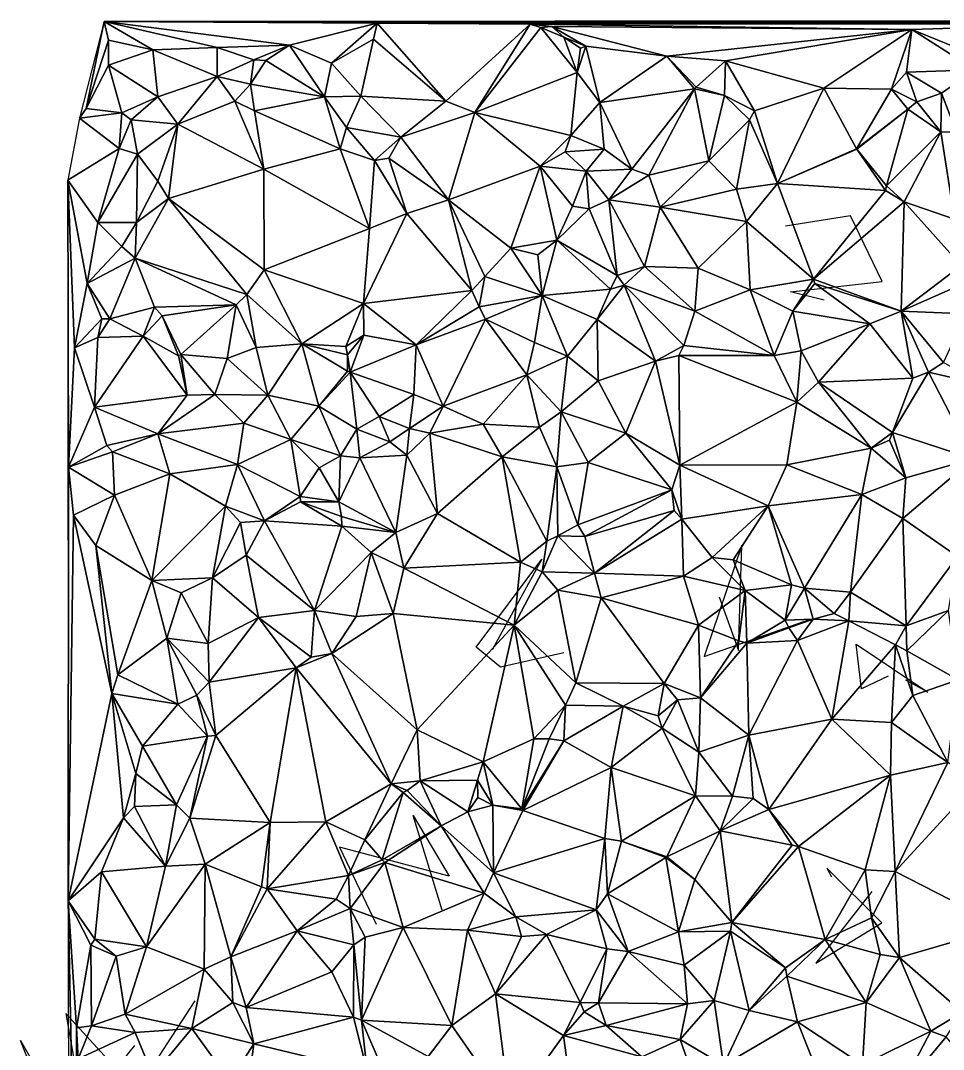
# Model space of a CAD drawing. Header units: metres. Extents: x -15.6 to 15.8, y -15.7 to 15.5.
# Drawn here: x -15.62 to -3.07, y 0.99 to 14.99 of the extents above; entities that cross this region are included whole.
import ezdxf

# ---------------------------------------------------------------- set-up
doc = ezdxf.new("R2010")
doc.units = ezdxf.units.M
doc.layers.add('CRACKS', color=1, linetype='Continuous')
doc.layers.add('STREET_MESH', color=7, linetype='Continuous')

msp = doc.modelspace()

# ---------------------------------------------------------------- linework, layer by layer
at = {"layer": 'CRACKS'}
for points in [[(-4.69, 11.184, 0.1), (-5.151, 11.3, 0.1), (-3.9, 11.44, 0.1), (-4.331, 12.335, 0.1), (-5.219, 12.195, 0.1)], [(-6.118, 7.148, 0.1), (-5.855, 6.419, 0.1), (-5.812, 7.85, 0.1), (-6.325, 6.338, 0.1), (-4.889, 6.839, 0.1)], [(-8.232, 6.388, 0.1), (-9.093, 6.194, 0.1), (-9.426, 6.463, 0.1), (-8.53, 7.662, 0.1), (-9.208, 6.427, 0.1)], [(-3.822, 6.07, 0.1), (-4.182, 5.895, 0.1), (-4.258, 6.505, 0.1), (-3.283, 5.852, 0.1), (-3.582, 6.016, 0.1)], [(-9.889, 2.886, 0.1), (-10.284, 4.175, 0.1), (-9.791, 3.349, 0.1), (-11.283, 3.741, 0.1), (-10.785, 2.695, 0.1)], [(-4.042, 3.139, 0.1), (-4.803, 2.163, 0.1), (-3.908, 2.713, 0.1), (-4.655, 3.457, 0.1), (-4.592, 3.337, 0.1)], [(-13.918, 0.284, 0.1), (-15.008, 1.481, 0.1), (-14.834, 0.501, 0.1), (-13.737, 0.897, 0.1), (-13.249, 1.651, 0.1)], [(-14.766, -0.023, 0.1), (-15.48, 0.744, 0.1), (-15.622, 1.111, 0.1), (-14.958, -0.052, 0.1), (-14.069, 1.044, 0.1)]]:
    msp.add_polyline3d(points, dxfattribs=at)
at = {"layer": 'STREET_MESH'}
for points in [[(2.435, 14.98), (3.904, 14.99), (-14.485, 14.978)], [(-14.823, 13.663), (-14.732, 13.796), (-14.485, 14.978)], [(-14.732, 13.796), (-14.425, 14.723), (-14.485, 14.978)], [(-10.774, 14.953), (2.435, 14.98), (-14.485, 14.978)], [(-13.825, 14.591), (-12.948, 14.623), (-14.485, 14.978)], [(-12.948, 14.623), (-11.963, 14.655), (-14.485, 14.978)], [(-11.963, 14.655), (-10.774, 14.953), (-14.485, 14.978)], [(-14.425, 14.723), (-13.825, 14.591), (-14.485, 14.978)], [(-11.963, 14.655), (-11.395, 14.413), (-10.774, 14.953)], [(-11.395, 14.413), (-10.822, 14.739), (-10.774, 14.953)], [(-10.822, 14.739), (-9.836, 13.893), (-10.774, 14.953)], [(-8.689, 14.943), (2.435, 14.98), (-10.774, 14.953)], [(-9.836, 13.893), (-8.689, 14.943), (-10.774, 14.953)], [(-9.443, 13.741), (-8.689, 14.943), (-9.836, 13.893)], [(-9.443, 13.741), (-8.544, 14.895), (-8.689, 14.943)], [(-8.053, 14.283), (-8.544, 14.895), (-9.443, 13.741)], [(2.435, 14.98), (-8.689, 14.943), (-1.087, 14.945)], [(-8.689, 14.943), (-3.499, 14.867), (-1.087, 14.945)], [(-8.689, 14.943), (-8.395, 14.91), (-3.499, 14.867)], [(-8.544, 14.895), (-8.395, 14.91), (-8.689, 14.943)], [(-8.233, 14.765), (-8.395, 14.91), (-8.544, 14.895)], [(-8.233, 14.765), (-8.544, 14.895), (-8.053, 14.283)], [(-3.499, 14.867), (-8.395, 14.91), (-6.833, 14.505)], [(-8.395, 14.91), (-7.935, 14.644), (-6.833, 14.505)], [(-8.395, 14.91), (-8.233, 14.765), (-7.935, 14.644)], [(-3.499, 14.867), (-6.833, 14.505), (-6.034, 14.441)], [(-4.695, 14.071), (-3.499, 14.867), (-6.034, 14.441)], [(-4.695, 14.071), (-3.773, 14.057), (-3.499, 14.867)], [(-3.773, 14.057), (-3.569, 14.287), (-3.499, 14.867)], [(-3.499, 14.867), (-3.569, 14.287), (-2.636, 14.32)], [(-3.499, 14.867), (-2.589, 14.496), (-1.087, 14.945)], [(-2.589, 14.496), (-3.499, 14.867), (-2.636, 14.32)], [(-14.425, 14.723), (-14.732, 13.796), (-14.425, 14.385)], [(-14.425, 14.723), (-14.425, 14.385), (-13.825, 14.591)], [(-10.992, 13.961), (-10.822, 14.739), (-11.395, 14.413)], [(-10.822, 14.739), (-10.992, 13.961), (-9.836, 13.893)], [(-8.233, 14.765), (-8.006, 14.617), (-7.935, 14.644)], [(-8.006, 14.617), (-8.233, 14.765), (-8.053, 14.283)], [(-14.425, 14.385), (-13.755, 13.955), (-13.825, 14.591)], [(-13.825, 14.591), (-12.95, 14.229), (-12.948, 14.623)], [(-13.755, 13.955), (-12.95, 14.229), (-13.825, 14.591)], [(-12.95, 14.229), (-12.45, 14.458), (-12.948, 14.623)], [(-12.45, 14.458), (-11.963, 14.655), (-12.948, 14.623)], [(-11.963, 14.655), (-12.45, 14.458), (-12.288, 14.445)], [(-11.486, 13.953), (-11.963, 14.655), (-12.288, 14.445)], [(-11.486, 13.953), (-11.395, 14.413), (-11.963, 14.655)], [(-8.053, 14.283), (-7.742, 13.875), (-7.935, 14.644)], [(-8.006, 14.617), (-8.053, 14.283), (-7.935, 14.644)], [(-7.935, 14.644), (-7.742, 13.875), (-6.833, 14.505)], [(-12.95, 14.229), (-12.493, 14.126), (-12.45, 14.458)], [(-12.45, 14.458), (-12.493, 14.126), (-12.288, 14.445)], [(-12.493, 14.126), (-11.486, 13.953), (-12.288, 14.445)], [(-7.742, 13.875), (-6.457, 14.063), (-6.833, 14.505)], [(-6.833, 14.505), (-6.433, 14.083), (-6.034, 14.441)], [(-6.457, 14.063), (-6.433, 14.083), (-6.833, 14.505)], [(-6.433, 14.083), (-6.049, 13.969), (-6.034, 14.441)], [(-6.049, 13.969), (-5.638, 13.761), (-6.034, 14.441)], [(-5.638, 13.761), (-4.695, 14.071), (-6.034, 14.441)], [(-14.732, 13.796), (-14.246, 13.733), (-14.425, 14.385)], [(-14.246, 13.733), (-13.755, 13.955), (-14.425, 14.385)], [(-10.992, 13.961), (-11.395, 14.413), (-11.486, 13.953)], [(-8.053, 14.283), (-9.443, 13.741), (-8.138, 13.428)], [(-7.742, 13.875), (-8.053, 14.283), (-8.138, 13.428)], [(-3.569, 14.287), (-3.773, 14.057), (-3.431, 13.883)], [(-3.569, 14.287), (-3.097, 14.001), (-2.636, 14.32)], [(-3.097, 14.001), (-3.569, 14.287), (-3.431, 13.883)], [(-3.097, 14.001), (-2.892, 13.472), (-2.636, 14.32)], [(-12.95, 14.229), (-13.755, 13.955), (-13.484, 13.583)], [(-12.706, 13.895), (-12.95, 14.229), (-13.484, 13.583)], [(-12.493, 14.126), (-12.95, 14.229), (-12.706, 13.895)], [(-12.441, 13.762), (-12.493, 14.126), (-12.706, 13.895)], [(-11.486, 13.953), (-12.493, 14.126), (-12.441, 13.762)], [(-7.742, 13.875), (-7.307, 12.969), (-6.457, 14.063)], [(-7.307, 12.969), (-7.077, 12.886), (-6.457, 14.063)], [(-6.457, 14.063), (-7.077, 12.886), (-6.258, 13.084)], [(-6.049, 13.969), (-6.433, 14.083), (-6.457, 14.063)], [(-6.049, 13.969), (-6.457, 14.063), (-6.258, 13.084)], [(-5.326, 12.774), (-4.695, 14.071), (-5.638, 13.761)], [(-4.695, 14.071), (-5.326, 12.774), (-4.251, 13.245)], [(-3.773, 14.057), (-4.695, 14.071), (-4.251, 13.245)], [(-3.555, 13.784), (-3.773, 14.057), (-4.251, 13.245)], [(-3.773, 14.057), (-3.555, 13.784), (-3.431, 13.883)], [(-3.097, 14.001), (-3.431, 13.883), (-3.103, 13.476)], [(-2.892, 13.472), (-3.097, 14.001), (-3.103, 13.476)], [(-14.246, 13.733), (-14.12, 13.638), (-13.755, 13.955)], [(-13.755, 13.955), (-14.12, 13.638), (-13.484, 13.583)], [(-12.706, 13.895), (-13.484, 13.583), (-12.314, 12.969)], [(-12.441, 13.762), (-12.706, 13.895), (-12.314, 12.969)], [(-11.274, 13.244), (-11.486, 13.953), (-12.441, 13.762)], [(-11.187, 13.537), (-10.992, 13.961), (-11.486, 13.953)], [(-11.274, 13.244), (-11.187, 13.537), (-11.486, 13.953)], [(-11.187, 13.537), (-10.448, 13.404), (-10.992, 13.961)], [(-10.992, 13.961), (-10.448, 13.404), (-9.836, 13.893)], [(-10.448, 13.404), (-9.443, 13.741), (-9.836, 13.893)], [(-7.685, 13.241), (-7.742, 13.875), (-8.138, 13.428)], [(-7.742, 13.875), (-7.685, 13.241), (-7.307, 12.969)], [(-5.705, 13.642), (-6.049, 13.969), (-6.258, 13.084)], [(-6.049, 13.969), (-5.705, 13.642), (-5.638, 13.761)], [(-3.431, 13.883), (-3.555, 13.784), (-3.103, 13.476)], [(-14.246, 13.733), (-14.732, 13.796), (-14.823, 13.663)], [(-14.281, 13.249), (-14.246, 13.733), (-14.823, 13.663)], [(-14.281, 13.249), (-14.12, 13.638), (-14.246, 13.733)], [(-11.274, 13.244), (-12.441, 13.762), (-12.314, 12.969)], [(-9.443, 13.741), (-10.448, 13.404), (-9.802, 12.552)], [(-9.443, 13.741), (-9.802, 12.552), (-8.553, 13.011)], [(-8.138, 13.428), (-9.443, 13.741), (-8.553, 13.011)], [(-5.705, 13.642), (-5.326, 12.774), (-5.638, 13.761)], [(-4.245, 13.239), (-3.555, 13.784), (-4.251, 13.245)], [(-4.245, 13.239), (-3.842, 12.743), (-3.555, 13.784)], [(-3.555, 13.784), (-3.842, 12.743), (-3.103, 13.476)], [(-14.281, 13.249), (-14.823, 13.663), (-14.981, 12.818)], [(-14.12, 13.638), (-14.281, 13.249), (-14.033, 13.171)], [(-14.12, 13.638), (-14.033, 13.171), (-13.484, 13.583)], [(-13.484, 13.583), (-14.033, 13.171), (-13.755, 12.806)], [(-13.608, 12.57), (-13.484, 13.583), (-13.755, 12.806)], [(-13.484, 13.583), (-13.608, 12.57), (-12.314, 12.969)], [(-5.884, 12.698), (-5.705, 13.642), (-6.258, 13.084)], [(-5.884, 12.698), (-5.326, 12.774), (-5.705, 13.642)], [(-10.809, 13.085), (-11.187, 13.537), (-11.274, 13.244)], [(-10.809, 13.085), (-10.448, 13.404), (-11.187, 13.537)], [(-3.842, 12.743), (-3.601, 12.526), (-3.103, 13.476)], [(-3.103, 13.476), (-3.601, 12.526), (-2.917, 12.287)], [(-2.892, 13.472), (-3.103, 13.476), (-2.917, 12.287)], [(-10.448, 13.404), (-10.809, 13.085), (-10.614, 13.118)], [(-10.448, 13.404), (-10.614, 13.118), (-9.802, 12.552)], [(-8.214, 13.206), (-8.138, 13.428), (-8.553, 13.011)], [(-8.214, 13.206), (-7.685, 13.241), (-8.138, 13.428)], [(-14.57, 12.245), (-14.281, 13.249), (-14.981, 12.818)], [(-14.033, 13.171), (-14.281, 13.249), (-14.57, 12.245)], [(-14.046, 12.241), (-14.033, 13.171), (-14.57, 12.245)], [(-14.033, 13.171), (-14.046, 12.241), (-13.755, 12.806)], [(-10.878, 12.162), (-11.274, 13.244), (-12.314, 12.969)], [(-10.809, 13.085), (-11.274, 13.244), (-10.878, 12.162)], [(-7.929, 12.942), (-8.214, 13.206), (-8.553, 13.011)], [(-7.929, 12.942), (-7.685, 13.241), (-8.214, 13.206)], [(-7.685, 13.241), (-7.929, 12.942), (-7.307, 12.969)], [(-5.326, 12.774), (-4.245, 13.239), (-4.251, 13.245)], [(-4.245, 13.239), (-5.326, 12.774), (-3.859, 12.676)], [(-3.842, 12.743), (-4.245, 13.239), (-3.859, 12.676)], [(-10.809, 13.085), (-10.878, 12.162), (-10.367, 12.367)], [(-10.614, 13.118), (-10.809, 13.085), (-10.367, 12.367)], [(-9.802, 12.552), (-10.614, 13.118), (-10.367, 12.367)], [(-7.077, 12.886), (-6.924, 12.453), (-6.258, 13.084)], [(-6.924, 12.453), (-5.884, 12.698), (-6.258, 13.084)], [(-13.608, 12.57), (-12.31, 11.597), (-12.314, 12.969)], [(-12.31, 11.597), (-10.878, 12.162), (-12.314, 12.969)], [(-9.802, 12.552), (-8.954, 11.894), (-8.553, 13.011)], [(-8.954, 11.894), (-8.327, 12.002), (-8.553, 13.011)], [(-8.327, 12.002), (-8.114, 12.466), (-8.553, 13.011)], [(-8.114, 12.466), (-7.929, 12.942), (-8.553, 13.011)], [(-7.929, 12.942), (-8.114, 12.466), (-7.887, 12.431)], [(-7.929, 12.942), (-7.62, 12.549), (-7.307, 12.969)], [(-7.62, 12.549), (-7.929, 12.942), (-7.887, 12.431)], [(-7.62, 12.549), (-7.077, 12.886), (-7.307, 12.969)], [(-6.924, 12.453), (-7.077, 12.886), (-7.62, 12.549)], [(-14.718, 11.411), (-14.57, 12.245), (-14.981, 12.818)], [(-14.976, 3.013), (-14.972, 8.913), (-14.981, 12.818)], [(-14.889, 10.537), (-14.718, 11.411), (-14.981, 12.818)], [(-14.972, 8.913), (-14.889, 10.537), (-14.981, 12.818)], [(-14.046, 12.241), (-13.608, 12.57), (-13.755, 12.806)], [(-5.326, 12.774), (-5.884, 12.698), (-5.749, 12.256)], [(-4.837, 11.473), (-5.326, 12.774), (-5.749, 12.256)], [(-3.859, 12.676), (-5.326, 12.774), (-4.837, 11.473)], [(-3.601, 12.526), (-3.842, 12.743), (-3.859, 12.676)], [(-5.884, 12.698), (-6.924, 12.453), (-5.749, 12.256)], [(-3.601, 12.526), (-3.859, 12.676), (-4.837, 11.473)], [(-13.608, 12.57), (-14.046, 12.241), (-14.063, 11.756)], [(-12.546, 11.262), (-13.608, 12.57), (-14.063, 11.756)], [(-12.546, 11.262), (-12.31, 11.597), (-13.608, 12.57)], [(-9.802, 12.552), (-10.367, 12.367), (-9.485, 11.316)], [(-9.306, 11.507), (-9.802, 12.552), (-9.485, 11.316)], [(-9.802, 12.552), (-9.306, 11.507), (-8.954, 11.894)], [(-8.114, 12.466), (-8.327, 12.002), (-7.887, 12.431)], [(-7.505, 11.522), (-7.62, 12.549), (-7.887, 12.431)], [(-7.136, 11.643), (-7.62, 12.549), (-7.505, 11.522)], [(-7.136, 11.643), (-6.924, 12.453), (-7.62, 12.549)], [(-3.643, 11.038), (-3.601, 12.526), (-4.837, 11.473)], [(-2.826, 11.656), (-3.601, 12.526), (-3.643, 11.038)], [(-3.601, 12.526), (-2.826, 11.656), (-2.917, 12.287)], [(-10.367, 12.367), (-10.958, 11.14), (-9.485, 11.316)], [(-10.878, 12.162), (-10.958, 11.14), (-10.367, 12.367)], [(-8.327, 12.002), (-7.505, 11.522), (-7.887, 12.431)], [(-7.136, 11.643), (-6.406, 11.623), (-6.924, 12.453)], [(-6.924, 12.453), (-6.406, 11.623), (-5.749, 12.256)], [(-14.244, 11.914), (-14.57, 12.245), (-14.718, 11.411)], [(-14.244, 11.914), (-14.046, 12.241), (-14.57, 12.245)], [(-14.046, 12.241), (-14.244, 11.914), (-14.063, 11.756)], [(-5.749, 12.256), (-6.406, 11.623), (-5.7, 11.328)], [(-4.837, 11.473), (-5.749, 12.256), (-5.7, 11.328)], [(-10.958, 11.14), (-10.878, 12.162), (-12.31, 11.597)], [(-14.244, 11.914), (-14.718, 11.411), (-14.063, 11.756)], [(-8.588, 11.803), (-8.327, 12.002), (-8.954, 11.894)], [(-8.327, 12.002), (-8.588, 11.803), (-8.529, 11.248)], [(-7.596, 11.336), (-8.327, 12.002), (-8.529, 11.248)], [(-8.327, 12.002), (-7.596, 11.336), (-7.505, 11.522)], [(-9.306, 11.507), (-8.529, 11.248), (-8.954, 11.894)], [(-8.529, 11.248), (-8.588, 11.803), (-8.954, 11.894)], [(-14.718, 11.411), (-14.408, 10.933), (-14.063, 11.756)], [(-14.408, 10.933), (-13.802, 11.092), (-14.063, 11.756)], [(-12.688, 11.121), (-12.546, 11.262), (-14.063, 11.756)], [(-13.802, 11.092), (-12.688, 11.121), (-14.063, 11.756)], [(-7.41, 11.391), (-7.136, 11.643), (-7.505, 11.522)], [(-7.136, 11.643), (-7.41, 11.391), (-6.452, 11.038)], [(-6.406, 11.623), (-7.136, 11.643), (-6.452, 11.038)], [(-6.406, 11.623), (-6.452, 11.038), (-5.7, 11.328)], [(-2.7, 11.452), (-2.826, 11.656), (-3.643, 11.038)], [(-12.31, 11.597), (-12.546, 11.262), (-11.797, 10.59)], [(-10.958, 11.14), (-12.31, 11.597), (-11.797, 10.59)], [(-9.384, 11.097), (-9.306, 11.507), (-9.485, 11.316)], [(-8.529, 11.248), (-9.306, 11.507), (-9.384, 11.097)], [(-7.596, 11.336), (-7.41, 11.391), (-7.505, 11.522)], [(-14.889, 10.537), (-14.519, 10.932), (-14.718, 11.411)], [(-14.519, 10.932), (-14.408, 10.933), (-14.718, 11.411)], [(-6.987, 10.358), (-7.41, 11.391), (-7.779, 10.924)], [(-7.41, 11.391), (-7.596, 11.336), (-7.779, 10.924)], [(-7.41, 11.391), (-6.987, 10.358), (-6.599, 10.567)], [(-6.452, 11.038), (-7.41, 11.391), (-6.599, 10.567)], [(-5.117, 11.037), (-4.837, 11.473), (-5.7, 11.328)], [(-5.117, 11.037), (-4.818, 11.413), (-4.837, 11.473)], [(-4.07, 10.864), (-4.818, 11.413), (-5.117, 11.037)], [(-4.818, 11.413), (-3.643, 11.038), (-4.837, 11.473)], [(-4.818, 11.413), (-4.07, 10.864), (-3.643, 11.038)], [(-2.7, 11.452), (-3.643, 11.038), (-2.758, 11)], [(-12.688, 11.121), (-12.416, 10.542), (-12.546, 11.262)], [(-12.546, 11.262), (-12.416, 10.542), (-11.797, 10.59)], [(-10.958, 11.14), (-10.24, 10.579), (-9.485, 11.316)], [(-10.24, 10.579), (-9.384, 11.097), (-9.485, 11.316)], [(-8.529, 11.248), (-9.384, 11.097), (-9.299, 10.926)], [(-8.529, 11.248), (-9.299, 10.926), (-8.63, 10.61)], [(-8.181, 10.425), (-8.529, 11.248), (-8.63, 10.61)], [(-7.596, 11.336), (-8.529, 11.248), (-7.779, 10.924)], [(-8.529, 11.248), (-8.181, 10.425), (-7.779, 10.924)], [(-6.452, 11.038), (-5.373, 10.431), (-5.7, 11.328)], [(-5.373, 10.431), (-5.117, 11.037), (-5.7, 11.328)], [(-13.802, 11.092), (-14.408, 10.933), (-13.957, 10.697)], [(-13.802, 11.092), (-13.957, 10.697), (-13.696, 10.974)], [(-12.688, 11.121), (-13.802, 11.092), (-13.696, 10.974)], [(-13.442, 10.448), (-12.688, 11.121), (-13.696, 10.974)], [(-12.688, 11.121), (-13.442, 10.448), (-12.812, 10.391)], [(-12.416, 10.542), (-12.688, 11.121), (-12.812, 10.391)], [(-11.196, 10.557), (-10.958, 11.14), (-11.797, 10.59)], [(-10.958, 11.14), (-11.196, 10.557), (-10.955, 10.708)], [(-10.24, 10.579), (-10.958, 11.14), (-10.955, 10.708)], [(-9.299, 10.926), (-9.384, 11.097), (-10.24, 10.579)], [(-14.519, 10.932), (-14.889, 10.537), (-14.571, 10.676)], [(-13.957, 10.697), (-14.408, 10.933), (-14.571, 10.676)], [(-14.408, 10.933), (-14.519, 10.932), (-14.571, 10.676)], [(-13.696, 10.974), (-13.957, 10.697), (-13.472, 10.429)], [(-13.442, 10.448), (-13.696, 10.974), (-13.472, 10.429)], [(-9.876, 9.742), (-9.299, 10.926), (-10.24, 10.579)], [(-9.876, 9.742), (-8.735, 10.171), (-9.299, 10.926)], [(-9.299, 10.926), (-8.735, 10.171), (-8.63, 10.61)], [(-7.779, 10.924), (-8.181, 10.425), (-7.765, 10.089)], [(-6.987, 10.358), (-7.779, 10.924), (-7.765, 10.089)], [(-5.373, 10.431), (-6.452, 11.038), (-6.599, 10.567)], [(-5.373, 10.431), (-5.002, 10.495), (-5.117, 11.037)], [(-5.002, 10.495), (-4.07, 10.864), (-5.117, 11.037)], [(-4.07, 10.864), (-3.487, 10.126), (-3.643, 11.038)], [(-3.643, 11.038), (-3.487, 10.126), (-3.272, 10.206)], [(-3.069, 10.337), (-3.643, 11.038), (-3.272, 10.206)], [(-3.643, 11.038), (-3.069, 10.337), (-2.758, 11)], [(-4.07, 10.864), (-5.002, 10.495), (-4.77, 10.069)], [(-3.487, 10.126), (-4.07, 10.864), (-4.77, 10.069)], [(-14.571, 10.676), (-14.889, 10.537), (-14.617, 9.73)], [(-13.957, 10.697), (-14.571, 10.676), (-14.617, 9.73)], [(-13.357, 9.895), (-13.957, 10.697), (-14.617, 9.73)], [(-13.957, 10.697), (-13.357, 9.895), (-13.472, 10.429)], [(-11.196, 10.557), (-11.176, 10.441), (-10.955, 10.708)], [(-11.176, 10.441), (-11.14, 10.206), (-10.955, 10.708)], [(-11.14, 10.206), (-10.24, 10.579), (-10.955, 10.708)], [(-14.889, 10.537), (-14.972, 8.913), (-14.617, 9.73)], [(-12.26, 9.892), (-12.416, 10.542), (-12.812, 10.391)], [(-12.416, 10.542), (-12.26, 9.892), (-11.797, 10.59)], [(-12.26, 9.892), (-11.564, 9.743), (-11.797, 10.59)], [(-11.564, 9.743), (-11.175, 10.22), (-11.797, 10.59)], [(-11.175, 10.22), (-11.176, 10.441), (-11.797, 10.59)], [(-11.176, 10.441), (-11.196, 10.557), (-11.797, 10.59)], [(-11.14, 10.206), (-10.272, 9.902), (-10.24, 10.579)], [(-10.272, 9.902), (-9.876, 9.742), (-10.24, 10.579)], [(-8.735, 10.171), (-8.181, 10.425), (-8.63, 10.61)], [(-6.987, 10.358), (-6.668, 10.432), (-6.599, 10.567)], [(-6.668, 10.432), (-5.373, 10.431), (-6.599, 10.567)], [(-13.357, 9.895), (-13.442, 10.448), (-13.472, 10.429)], [(-13.442, 10.448), (-12.979, 9.903), (-12.812, 10.391)], [(-13.357, 9.895), (-12.979, 9.903), (-13.442, 10.448)], [(-12.979, 9.903), (-12.26, 9.892), (-12.812, 10.391)], [(-11.14, 10.206), (-11.176, 10.441), (-11.175, 10.22)], [(-8.181, 10.425), (-8.735, 10.171), (-8.268, 9.665)], [(-8.181, 10.425), (-8.268, 9.665), (-7.765, 10.089)], [(-6.653, 8.94), (-6.668, 10.432), (-6.987, 10.358)], [(-5.065, 9.798), (-6.668, 10.432), (-6.653, 8.94)], [(-5.373, 10.431), (-6.668, 10.432), (-5.065, 9.798)], [(-5.002, 10.495), (-5.373, 10.431), (-5.065, 9.798)], [(-5.002, 10.495), (-5.065, 9.798), (-4.77, 10.069)], [(-6.987, 10.358), (-7.765, 10.089), (-7.387, 9.376)], [(-6.653, 8.94), (-6.987, 10.358), (-7.387, 9.376)], [(-2.547, 10.04), (-3.069, 10.337), (-3.272, 10.206)], [(-11.14, 10.206), (-11.175, 10.22), (-11.564, 9.743)], [(-11.05, 9.429), (-11.14, 10.206), (-11.564, 9.743)], [(-10.744, 9.604), (-11.14, 10.206), (-11.05, 9.429)], [(-11.14, 10.206), (-10.744, 9.604), (-10.272, 9.902)], [(-8.735, 10.171), (-9.876, 9.742), (-9.331, 9.499)], [(-8.735, 10.171), (-9.331, 9.499), (-8.565, 9.457)], [(-8.268, 9.665), (-8.735, 10.171), (-8.565, 9.457)], [(-7.765, 10.089), (-8.268, 9.665), (-7.387, 9.376)], [(-3.763, 9.383), (-3.487, 10.126), (-4.77, 10.069)], [(-3.487, 10.126), (-3.763, 9.383), (-3.272, 10.206)], [(-3.763, 9.383), (-2.666, 9.027), (-3.272, 10.206)], [(-2.666, 9.027), (-2.547, 10.04), (-3.272, 10.206)], [(-5.065, 9.798), (-4.053, 9.173), (-4.77, 10.069)], [(-4.053, 9.173), (-3.763, 9.383), (-4.77, 10.069)], [(-13.755, 9.366), (-13.357, 9.895), (-14.617, 9.73)], [(-12.979, 9.903), (-13.357, 9.895), (-13.755, 9.366)], [(-12.584, 9.51), (-12.979, 9.903), (-13.755, 9.366)], [(-12.26, 9.892), (-12.979, 9.903), (-12.584, 9.51)], [(-12.26, 9.892), (-12.584, 9.51), (-11.945, 9.288)], [(-12.26, 9.892), (-11.945, 9.288), (-11.564, 9.743)], [(-10.744, 9.604), (-10.333, 9.438), (-10.272, 9.902)], [(-10.333, 9.438), (-9.876, 9.742), (-10.272, 9.902)], [(-14.972, 8.913), (-14.449, 9.208), (-14.617, 9.73)], [(-14.449, 9.208), (-13.755, 9.366), (-14.617, 9.73)], [(-11.945, 9.288), (-11.271, 9.067), (-11.564, 9.743)], [(-11.271, 9.067), (-11.05, 9.429), (-11.564, 9.743)], [(-9.876, 9.742), (-10.333, 9.438), (-10.055, 9.378)], [(-9.876, 9.742), (-10.055, 9.378), (-9.331, 9.499)], [(-8.327, 8.917), (-8.268, 9.665), (-8.565, 9.457)], [(-7.902, 8.976), (-8.268, 9.665), (-8.327, 8.917)], [(-8.268, 9.665), (-7.902, 8.976), (-7.387, 9.376)], [(-5.065, 9.798), (-6.653, 8.94), (-5.201, 8.944)], [(-4.053, 9.173), (-5.065, 9.798), (-5.201, 8.944)], [(-10.744, 9.604), (-11.05, 9.429), (-10.598, 9.256)], [(-10.333, 9.438), (-10.744, 9.604), (-10.598, 9.256)], [(-12.673, 8.948), (-12.584, 9.51), (-13.755, 9.366)], [(-11.945, 9.288), (-12.584, 9.51), (-12.673, 8.948)], [(-11.05, 9.429), (-11.271, 9.067), (-11.006, 9.04)], [(-11.05, 9.429), (-11.006, 9.04), (-10.598, 9.256)], [(-10.369, 9.078), (-10.333, 9.438), (-10.598, 9.256)], [(-10.333, 9.438), (-10.369, 9.078), (-10.055, 9.378)], [(-10.055, 9.378), (-9.073, 9.054), (-9.331, 9.499)], [(-9.331, 9.499), (-9.073, 9.054), (-8.565, 9.457)], [(-9.073, 9.054), (-8.327, 8.917), (-8.565, 9.457)], [(-4.053, 9.173), (-3.803, 9.279), (-3.763, 9.383)], [(-3.763, 9.383), (-3.803, 9.279), (-3.578, 8.769)], [(-2.666, 9.027), (-3.763, 9.383), (-3.578, 8.769)], [(-13.755, 9.366), (-14.449, 9.208), (-14.374, 9.12)], [(-13.755, 9.366), (-14.374, 9.12), (-13.593, 8.822)], [(-12.673, 8.948), (-13.755, 9.366), (-13.593, 8.822)], [(-11.82, 8.513), (-11.945, 9.288), (-12.673, 8.948)], [(-11.271, 9.067), (-11.945, 9.288), (-11.56, 8.905)], [(-11.945, 9.288), (-11.82, 8.513), (-11.56, 8.905)], [(-11.006, 9.04), (-10.369, 9.078), (-10.598, 9.256)], [(-10.055, 9.378), (-10.369, 9.078), (-9.95, 8.285)], [(-9.073, 9.054), (-10.055, 9.378), (-9.95, 8.285)], [(-7.902, 8.976), (-6.764, 8.604), (-7.387, 9.376)], [(-6.764, 8.604), (-6.653, 8.94), (-7.387, 9.376)], [(-3.803, 9.279), (-4.053, 9.173), (-3.578, 8.769)], [(-14.374, 9.12), (-14.449, 9.208), (-14.972, 8.913)], [(-14.346, 8.533), (-14.374, 9.12), (-14.972, 8.913)], [(-14.374, 9.12), (-14.346, 8.533), (-13.593, 8.822)], [(-4.18, 8.542), (-4.053, 9.173), (-5.201, 8.944)], [(-3.578, 8.769), (-4.053, 9.173), (-4.18, 8.542)], [(-11.293, 8.442), (-11.271, 9.067), (-11.56, 8.905)], [(-11.271, 9.067), (-11.293, 8.442), (-11.006, 9.04)], [(-11.293, 8.442), (-10.52, 8.023), (-11.006, 9.04)], [(-10.52, 8.023), (-10.369, 9.078), (-11.006, 9.04)], [(-10.369, 9.078), (-10.52, 8.023), (-9.95, 8.285)], [(-8.82, 7.622), (-9.073, 9.054), (-9.95, 8.285)], [(-8.82, 7.622), (-8.466, 7.906), (-9.073, 9.054)], [(-8.466, 7.906), (-8.327, 8.917), (-9.073, 9.054)], [(-8.044, 8.128), (-7.902, 8.976), (-8.327, 8.917)], [(-8.044, 8.128), (-6.764, 8.604), (-7.902, 8.976)], [(-2.666, 9.027), (-3.578, 8.769), (-3.62, 8.216)], [(-2.876, 7.698), (-2.666, 9.027), (-3.62, 8.216)], [(-14.902, 8.26), (-14.972, 8.913), (-14.976, 3.013)], [(-14.346, 8.533), (-14.972, 8.913), (-14.902, 8.26)], [(-13.593, 8.822), (-14.346, 8.533), (-13.836, 7.369)], [(-12.834, 8.381), (-13.593, 8.822), (-13.836, 7.369)], [(-12.834, 8.381), (-12.673, 8.948), (-13.593, 8.822)], [(-12.303, 8.181), (-12.673, 8.948), (-12.834, 8.381)], [(-11.82, 8.513), (-12.673, 8.948), (-12.303, 8.181)], [(-11.82, 8.513), (-11.293, 8.442), (-11.56, 8.905)], [(-8.466, 7.906), (-8.314, 7.978), (-8.327, 8.917)], [(-8.314, 7.978), (-8.044, 8.128), (-8.327, 8.917)], [(-6.653, 8.94), (-6.764, 8.604), (-6.628, 8.207)], [(-6.653, 8.94), (-5.452, 8.387), (-5.201, 8.944)], [(-5.452, 8.387), (-6.653, 8.94), (-6.628, 8.207)], [(-5.452, 8.387), (-4.18, 8.542), (-5.201, 8.944)], [(-3.578, 8.769), (-4.18, 8.542), (-3.62, 8.216)], [(-6.764, 8.604), (-8.044, 8.128), (-7.948, 7.97)], [(-6.73, 8.323), (-6.764, 8.604), (-7.948, 7.97)], [(-6.628, 8.207), (-6.764, 8.604), (-6.73, 8.323)], [(-5.452, 8.387), (-4.96, 7.268), (-4.18, 8.542)], [(-4.96, 7.268), (-4.332, 7.211), (-4.18, 8.542)], [(-4.18, 8.542), (-4.332, 7.211), (-3.62, 8.216)], [(-14.599, 7.848), (-14.346, 8.533), (-14.902, 8.26)], [(-14.346, 8.533), (-14.599, 7.848), (-13.836, 7.369)], [(-11.82, 8.513), (-12.303, 8.181), (-11.814, 8.443)], [(-12.303, 8.181), (-11.252, 8.111), (-11.814, 8.443)], [(-11.293, 8.442), (-11.82, 8.513), (-11.814, 8.443)], [(-11.252, 8.111), (-11.255, 8.244), (-11.814, 8.443)], [(-11.255, 8.244), (-11.293, 8.442), (-11.814, 8.443)], [(-11.255, 8.244), (-10.52, 8.023), (-11.293, 8.442)], [(-12.834, 8.381), (-13.836, 7.369), (-13.012, 7.409)], [(-12.633, 8.161), (-12.834, 8.381), (-13.012, 7.409)], [(-12.633, 8.161), (-12.303, 8.181), (-12.834, 8.381)], [(-10.52, 8.023), (-10.407, 7.54), (-9.95, 8.285)], [(-10.407, 7.54), (-8.82, 7.622), (-9.95, 8.285)], [(-7.814, 7.472), (-6.73, 8.323), (-7.948, 7.97)], [(-6.628, 8.207), (-6.73, 8.323), (-7.814, 7.472)], [(-5.452, 8.387), (-6.628, 8.207), (-6.214, 7.682)], [(-5.927, 7.654), (-5.452, 8.387), (-6.214, 7.682)], [(-5.452, 8.387), (-5.927, 7.654), (-5.137, 7.314)], [(-4.96, 7.268), (-5.452, 8.387), (-5.137, 7.314)], [(-14.379, 5.835), (-14.902, 8.26), (-14.976, 3.013)], [(-14.379, 5.835), (-14.599, 7.848), (-14.902, 8.26)], [(-12.554, 7.715), (-12.633, 8.161), (-13.012, 7.409)], [(-12.303, 8.181), (-12.633, 8.161), (-12.554, 7.715)], [(-12.303, 8.181), (-12.554, 7.715), (-11.624, 6.965)], [(-11.252, 8.111), (-12.303, 8.181), (-11.624, 6.965)], [(-10.52, 8.023), (-11.255, 8.244), (-11.252, 8.111)], [(-8.044, 8.128), (-8.314, 7.978), (-7.948, 7.97)], [(-6.628, 8.207), (-7.814, 7.472), (-6.606, 7.429)], [(-6.214, 7.682), (-6.628, 8.207), (-6.606, 7.429)], [(-4.332, 7.211), (-3.576, 6.755), (-3.62, 8.216)], [(-3.576, 6.755), (-2.876, 7.698), (-3.62, 8.216)], [(-10.852, 7.75), (-11.252, 8.111), (-11.624, 6.965)], [(-10.852, 7.75), (-10.52, 8.023), (-11.252, 8.111)], [(-10.52, 8.023), (-10.852, 7.75), (-10.407, 7.54)], [(-13.836, 7.369), (-14.599, 7.848), (-14.301, 6.088)], [(-14.301, 6.088), (-14.599, 7.848), (-14.379, 5.835)], [(-8.528, 7.487), (-8.466, 7.906), (-8.82, 7.622)], [(-8.314, 7.978), (-8.466, 7.906), (-8.528, 7.487)], [(-8.314, 7.978), (-8.528, 7.487), (-7.814, 7.472)], [(-8.314, 7.978), (-7.814, 7.472), (-7.948, 7.97)], [(-12.388, 6.869), (-12.554, 7.715), (-13.012, 7.409)], [(-12.554, 7.715), (-12.388, 6.869), (-11.624, 6.965)], [(-10.852, 7.75), (-11.624, 6.965), (-11.057, 6.883)], [(-10.554, 6.923), (-10.852, 7.75), (-11.057, 6.883)], [(-10.852, 7.75), (-10.554, 6.923), (-10.407, 7.54)], [(-8.82, 7.622), (-10.407, 7.54), (-8.91, 6.762)], [(-8.528, 7.487), (-8.82, 7.622), (-8.91, 6.762)], [(-5.766, 7.235), (-6.214, 7.682), (-6.606, 7.429)], [(-5.766, 7.235), (-5.927, 7.654), (-6.214, 7.682)], [(-5.927, 7.654), (-5.766, 7.235), (-5.137, 7.314)], [(-2.999, 6.962), (-2.876, 7.698), (-3.576, 6.755)], [(-10.407, 7.54), (-10.554, 6.923), (-8.91, 6.762)], [(-8.528, 7.487), (-8.91, 6.762), (-8.314, 7.239)], [(-7.814, 7.472), (-8.528, 7.487), (-8.314, 7.239)], [(-7.725, 7.137), (-7.814, 7.472), (-8.314, 7.239)], [(-7.814, 7.472), (-7.725, 7.137), (-6.606, 7.429)], [(-7.725, 7.137), (-6.399, 6.765), (-6.606, 7.429)], [(-6.399, 6.765), (-5.766, 7.235), (-6.606, 7.429)], [(-13.631, 6.587), (-13.836, 7.369), (-14.301, 6.088)], [(-13.836, 7.369), (-13.436, 7.204), (-13.012, 7.409)], [(-13.836, 7.369), (-13.631, 6.587), (-13.436, 7.204)], [(-13.436, 7.204), (-13.07, 6.513), (-13.012, 7.409)], [(-13.07, 6.513), (-12.388, 6.869), (-13.012, 7.409)], [(-5.766, 7.235), (-5.22, 6.833), (-5.137, 7.314)], [(-5.22, 6.833), (-4.96, 7.268), (-5.137, 7.314)], [(-13.631, 6.587), (-13.07, 6.513), (-13.436, 7.204)], [(-8.91, 6.762), (-8.069, 5.979), (-8.314, 7.239)], [(-8.069, 5.979), (-7.725, 7.137), (-8.314, 7.239)], [(-5.766, 7.235), (-6.399, 6.765), (-5.854, 6.55)], [(-5.742, 6.518), (-5.766, 7.235), (-5.854, 6.55)], [(-5.22, 6.833), (-5.766, 7.235), (-5.742, 6.518)], [(-4.96, 7.268), (-5.22, 6.833), (-4.841, 6.845)], [(-4.553, 6.923), (-4.96, 7.268), (-4.841, 6.845)], [(-4.96, 7.268), (-4.553, 6.923), (-4.332, 7.211)], [(-4.553, 6.923), (-4.357, 6.821), (-4.332, 7.211)], [(-4.332, 7.211), (-4.357, 6.821), (-3.576, 6.755)], [(-8.069, 5.979), (-6.867, 5.969), (-7.725, 7.137)], [(-6.867, 5.969), (-6.399, 6.765), (-7.725, 7.137)], [(-13.058, 5.986), (-12.388, 6.869), (-13.07, 6.513)], [(-12.388, 6.869), (-13.058, 5.986), (-11.873, 6.182)], [(-12.388, 6.869), (-11.669, 6.326), (-11.624, 6.965)], [(-11.669, 6.326), (-12.388, 6.869), (-11.873, 6.182)], [(-11.624, 6.965), (-11.669, 6.326), (-11.39, 6.378)], [(-11.624, 6.965), (-11.39, 6.378), (-11.057, 6.883)], [(-11.39, 6.378), (-10.554, 6.923), (-11.057, 6.883)], [(-10.228, 5.341), (-10.554, 6.923), (-11.39, 6.378)], [(-10.554, 6.923), (-10.228, 5.341), (-8.91, 6.762)], [(-4.357, 6.821), (-4.553, 6.923), (-4.841, 6.845)], [(-3.565, 6.413), (-2.999, 6.962), (-3.576, 6.755)], [(-2.869, 6.021), (-2.999, 6.962), (-3.565, 6.413)], [(-10.228, 5.341), (-9.329, 4.903), (-8.91, 6.762)], [(-9.329, 4.903), (-8.64, 5.216), (-8.91, 6.762)], [(-8.069, 5.979), (-8.91, 6.762), (-8.21, 5.676)], [(-8.91, 6.762), (-8.64, 5.216), (-8.21, 5.676)], [(-6.399, 6.765), (-6.867, 5.969), (-6.373, 5.773)], [(-5.854, 6.55), (-6.399, 6.765), (-6.373, 5.773)], [(-5.171, 6.726), (-5.22, 6.833), (-5.742, 6.518)], [(-5.171, 6.726), (-5.742, 6.518), (-5.053, 6.555)], [(-5.22, 6.833), (-5.171, 6.726), (-4.841, 6.845)], [(-4.841, 6.845), (-5.171, 6.726), (-5.053, 6.555)], [(-4.357, 6.821), (-4.841, 6.845), (-5.053, 6.555)], [(-4.585, 5.484), (-4.357, 6.821), (-5.053, 6.555)], [(-3.721, 6.498), (-4.357, 6.821), (-4.585, 5.484)], [(-4.357, 6.821), (-3.721, 6.498), (-3.576, 6.755)], [(-3.721, 6.498), (-3.565, 6.413), (-3.576, 6.755)], [(-13.631, 6.587), (-14.301, 6.088), (-13.483, 5.69)], [(-13.227, 5.811), (-13.631, 6.587), (-13.483, 5.69)], [(-13.631, 6.587), (-13.058, 5.986), (-13.07, 6.513)], [(-13.058, 5.986), (-13.631, 6.587), (-13.227, 5.811)], [(-5.742, 6.518), (-5.854, 6.55), (-6.373, 5.773)], [(-5.714, 5.267), (-5.742, 6.518), (-6.373, 5.773)], [(-5.742, 6.518), (-5.714, 5.267), (-5.053, 6.555)], [(-5.714, 5.267), (-4.585, 5.484), (-5.053, 6.555)], [(-3.773, 5.44), (-3.721, 6.498), (-4.585, 5.484)], [(-3.721, 6.498), (-3.773, 5.44), (-3.486, 5.808)], [(-3.565, 6.413), (-3.721, 6.498), (-3.486, 5.808)], [(-11.39, 6.378), (-11.873, 6.182), (-10.582, 4.606)], [(-11.39, 6.378), (-11.669, 6.326), (-11.873, 6.182)], [(-10.228, 5.341), (-11.39, 6.378), (-10.582, 4.606)], [(-2.869, 6.021), (-3.565, 6.413), (-3.486, 5.808)], [(-13.058, 5.986), (-12.965, 5.262), (-11.873, 6.182)], [(-12.965, 5.262), (-12.229, 4.077), (-11.873, 6.182)], [(-12.229, 4.077), (-11.468, 4.088), (-11.873, 6.182)], [(-11.873, 6.182), (-11.468, 4.088), (-10.582, 4.606)], [(-14.301, 6.088), (-14.379, 5.835), (-13.483, 5.69)], [(-2.869, 6.021), (-3.486, 5.808), (-3.008, 4.896)], [(-13.058, 5.986), (-13.227, 5.811), (-12.965, 5.262)], [(-7.424, 5.662), (-8.069, 5.979), (-8.21, 5.676)], [(-7.424, 5.662), (-6.867, 5.969), (-8.069, 5.979)], [(-6.948, 5.529), (-6.867, 5.969), (-7.424, 5.662)], [(-6.867, 5.969), (-6.948, 5.529), (-6.686, 5.749)], [(-6.867, 5.969), (-6.686, 5.749), (-6.373, 5.773)], [(-14.222, 4.142), (-14.379, 5.835), (-14.976, 3.013)], [(-14.379, 5.835), (-13.966, 5.119), (-13.483, 5.69)], [(-14.054, 4.743), (-13.966, 5.119), (-14.379, 5.835)], [(-14.222, 4.142), (-14.054, 4.743), (-14.379, 5.835)], [(-13.078, 5.253), (-13.227, 5.811), (-13.483, 5.69)], [(-13.227, 5.811), (-13.078, 5.253), (-12.965, 5.262)], [(-6.948, 5.529), (-6.897, 5.36), (-6.686, 5.749)], [(-6.897, 5.36), (-6.394, 5.036), (-6.686, 5.749)], [(-6.686, 5.749), (-6.394, 5.036), (-6.373, 5.773)], [(-6.394, 5.036), (-5.714, 5.267), (-6.373, 5.773)], [(-3.486, 5.808), (-3.773, 5.44), (-3.008, 4.896)], [(-13.966, 5.119), (-13.078, 5.253), (-13.483, 5.69)], [(-8.64, 5.216), (-8.43, 5.215), (-8.21, 5.676)], [(-8.43, 5.215), (-8.234, 5.188), (-8.21, 5.676)], [(-8.234, 5.188), (-7.424, 5.662), (-8.21, 5.676)], [(-7.424, 5.662), (-8.234, 5.188), (-7.59, 4.827)], [(-6.897, 5.36), (-7.424, 5.662), (-7.59, 4.827)], [(-6.897, 5.36), (-6.948, 5.529), (-7.424, 5.662)], [(-5.714, 5.267), (-5.442, 4.253), (-4.585, 5.484)], [(-5.442, 4.253), (-3.791, 4.722), (-4.585, 5.484)], [(-3.791, 4.722), (-3.773, 5.44), (-4.585, 5.484)], [(-10.187, 4.646), (-10.228, 5.341), (-10.582, 4.606)], [(-10.228, 5.341), (-10.187, 4.646), (-9.329, 4.903)], [(-6.441, 4.443), (-6.897, 5.36), (-7.59, 4.827)], [(-6.394, 5.036), (-6.897, 5.36), (-6.441, 4.443)], [(-3.773, 5.44), (-3.791, 4.722), (-3.008, 4.896)], [(-13.078, 5.253), (-13.966, 5.119), (-13.502, 4.318)], [(-13.318, 4.136), (-13.078, 5.253), (-13.502, 4.318)], [(-12.965, 5.262), (-13.318, 4.136), (-12.229, 4.077)], [(-13.078, 5.253), (-13.318, 4.136), (-12.965, 5.262)], [(-8.803, 4.264), (-8.64, 5.216), (-9.329, 4.903)], [(-8.803, 4.264), (-8.43, 5.215), (-8.64, 5.216)], [(-8.43, 5.215), (-8.803, 4.264), (-8.234, 5.188)], [(-8.234, 5.188), (-8.803, 4.264), (-8.792, 4.243)], [(-8.234, 5.188), (-8.792, 4.243), (-7.59, 4.827)], [(-5.714, 5.267), (-6.394, 5.036), (-5.937, 4.435)], [(-5.658, 4.405), (-5.714, 5.267), (-5.937, 4.435)], [(-5.714, 5.267), (-5.658, 4.405), (-5.442, 4.253)], [(-13.966, 5.119), (-14.054, 4.743), (-13.502, 4.318)], [(-10.187, 4.646), (-9.406, 4.655), (-9.329, 4.903)], [(-9.406, 4.655), (-9.197, 4.312), (-9.329, 4.903)], [(-9.197, 4.312), (-8.803, 4.264), (-9.329, 4.903)], [(-5.937, 4.435), (-6.394, 5.036), (-6.441, 4.443)], [(-8.792, 4.243), (-7.677, 3.861), (-7.59, 4.827)], [(-7.677, 3.861), (-7.448, 3.823), (-7.59, 4.827)], [(-7.448, 3.823), (-6.441, 4.443), (-7.59, 4.827)], [(-3.791, 4.722), (-3.725, 3.412), (-3.008, 4.896)], [(-3.725, 3.412), (-2.598, 4.641), (-3.008, 4.896)], [(-14.054, 4.743), (-14.222, 4.142), (-14.073, 4.295)], [(-14.054, 4.743), (-14.073, 4.295), (-13.502, 4.318)], [(-10.363, 4.512), (-10.187, 4.646), (-10.582, 4.606)], [(-10.187, 4.646), (-10.363, 4.512), (-9.9, 4.032)], [(-10.187, 4.646), (-9.54, 4.223), (-9.406, 4.655)], [(-9.54, 4.223), (-10.187, 4.646), (-9.9, 4.032)], [(-9.406, 4.655), (-9.54, 4.223), (-9.402, 4.42)], [(-9.197, 4.312), (-9.406, 4.655), (-9.402, 4.42)], [(-3.791, 4.722), (-5.442, 4.253), (-5.04, 3.75)], [(-3.791, 4.722), (-5.04, 3.75), (-4.133, 3.434)], [(-3.725, 3.412), (-3.791, 4.722), (-4.133, 3.434)], [(-2.245, 2.654), (-2.598, 4.641), (-3.725, 3.412)], [(-11.468, 4.088), (-10.939, 3.843), (-10.582, 4.606)], [(-10.939, 3.843), (-10.418, 4.487), (-10.582, 4.606)], [(-10.418, 4.487), (-10.939, 3.843), (-10.702, 3.57)], [(-10.418, 4.487), (-10.702, 3.57), (-9.9, 4.032)], [(-10.418, 4.487), (-10.363, 4.512), (-10.582, 4.606)], [(-10.363, 4.512), (-10.418, 4.487), (-9.9, 4.032)], [(-9.54, 4.223), (-9.197, 4.312), (-9.402, 4.42)], [(-7.448, 3.823), (-6.833, 3.613), (-6.441, 4.443)], [(-6.833, 3.613), (-6.104, 3.964), (-6.441, 4.443)], [(-6.104, 3.964), (-5.937, 4.435), (-6.441, 4.443)], [(-6.104, 3.964), (-5.658, 4.405), (-5.937, 4.435)], [(-5.442, 4.253), (-5.658, 4.405), (-6.104, 3.964)], [(-14.222, 4.142), (-13.65, 3.486), (-14.073, 4.295)], [(-14.073, 4.295), (-13.65, 3.486), (-13.502, 4.318)], [(-13.65, 3.486), (-13.318, 4.136), (-13.502, 4.318)], [(-9.188, 3.391), (-9.54, 4.223), (-9.9, 4.032)], [(-9.54, 4.223), (-9.188, 3.391), (-9.197, 4.312)], [(-8.803, 4.264), (-9.197, 4.312), (-8.792, 4.243)], [(-9.197, 4.312), (-9.188, 3.391), (-8.792, 4.243)], [(-9.188, 3.391), (-7.677, 3.861), (-8.792, 4.243)], [(-5.442, 4.253), (-6.104, 3.964), (-5.128, 3.772)], [(-5.04, 3.75), (-5.442, 4.253), (-5.128, 3.772)], [(-14.52, 3.406), (-14.222, 4.142), (-14.976, 3.013)], [(-14.222, 4.142), (-14.52, 3.406), (-13.65, 3.486)], [(-13.112, 3.509), (-13.318, 4.136), (-13.65, 3.486)], [(-13.318, 4.136), (-13.112, 3.509), (-12.229, 4.077)], [(-13.112, 3.509), (-12.347, 3.202), (-12.229, 4.077)], [(-12.229, 4.077), (-12.347, 3.202), (-12.269, 3.175)], [(-11.468, 4.088), (-12.229, 4.077), (-12.269, 3.175)], [(-11.161, 3.355), (-11.468, 4.088), (-12.269, 3.175)], [(-10.939, 3.843), (-11.468, 4.088), (-11.161, 3.355)], [(-10.702, 3.57), (-10.666, 3.532), (-9.9, 4.032)], [(-10.666, 3.532), (-9.314, 3.118), (-9.9, 4.032)], [(-9.314, 3.118), (-9.188, 3.391), (-9.9, 4.032)], [(-6.104, 3.964), (-6.833, 3.613), (-6.45, 3.302)], [(-5.949, 2.718), (-6.104, 3.964), (-6.45, 3.302)], [(-6.104, 3.964), (-5.949, 2.718), (-5.128, 3.772)], [(-10.702, 3.57), (-10.939, 3.843), (-11.161, 3.355)], [(-7.677, 3.861), (-9.188, 3.391), (-7.794, 2.89)], [(-7.639, 3.108), (-7.677, 3.861), (-7.794, 2.89)], [(-7.639, 3.108), (-7.448, 3.823), (-7.677, 3.861)], [(-6.845, 3.604), (-7.448, 3.823), (-7.639, 3.108)], [(-7.448, 3.823), (-6.845, 3.604), (-6.833, 3.613)], [(-5.949, 2.718), (-5.04, 3.75), (-5.128, 3.772)], [(-5.04, 3.75), (-5.949, 2.718), (-4.679, 2.484)], [(-4.133, 3.434), (-5.04, 3.75), (-4.679, 2.484)], [(-13.909, 2.387), (-13.112, 3.509), (-13.65, 3.486)], [(-13.112, 3.509), (-13.909, 2.387), (-13.125, 2.084)], [(-12.764, 2.251), (-13.112, 3.509), (-13.125, 2.084)], [(-12.347, 3.202), (-13.112, 3.509), (-12.764, 2.251)], [(-10.666, 3.532), (-10.702, 3.57), (-11.161, 3.355)], [(-11.14, 2.908), (-10.666, 3.532), (-11.161, 3.355)], [(-10.666, 3.532), (-11.14, 2.908), (-10.417, 2.651)], [(-9.314, 3.118), (-10.666, 3.532), (-10.417, 2.651)], [(-6.673, 2.59), (-6.845, 3.604), (-7.639, 3.108)], [(-6.833, 3.613), (-6.845, 3.604), (-6.45, 3.302)], [(-6.845, 3.604), (-6.673, 2.59), (-6.45, 3.302)], [(-14.612, 2.491), (-14.52, 3.406), (-14.976, 3.013)], [(-13.909, 2.387), (-14.52, 3.406), (-14.612, 2.491)], [(-14.52, 3.406), (-13.909, 2.387), (-13.65, 3.486)], [(-9.188, 3.391), (-9.314, 3.118), (-8.887, 2.795)], [(-9.188, 3.391), (-8.887, 2.795), (-7.794, 2.89)], [(-4.049, 2.779), (-4.133, 3.434), (-4.679, 2.484)], [(-4.049, 2.779), (-3.725, 3.412), (-4.133, 3.434)], [(-4.049, 2.779), (-3.665, 2.239), (-3.725, 3.412)], [(-3.665, 2.239), (-2.245, 2.654), (-3.725, 3.412)], [(-11.328, 3.034), (-11.161, 3.355), (-12.269, 3.175)], [(-11.328, 3.034), (-11.14, 2.908), (-11.161, 3.355)], [(-6.673, 2.59), (-5.949, 2.718), (-6.45, 3.302)], [(-12.347, 3.202), (-12.764, 2.251), (-12.269, 3.175)], [(-12.764, 2.251), (-11.859, 2.604), (-12.269, 3.175)], [(-11.859, 2.604), (-11.328, 3.034), (-12.269, 3.175)], [(-9.544, 2.614), (-9.314, 3.118), (-10.417, 2.651)], [(-9.314, 3.118), (-9.544, 2.614), (-8.887, 2.795)], [(-7.358, 2.323), (-7.639, 3.108), (-7.794, 2.89)], [(-7.358, 2.323), (-6.673, 2.59), (-7.639, 3.108)], [(-14.957, -11.938), (-14.855, -2.77), (-14.976, 3.013)], [(-14.855, -2.77), (-14.863, 1.282), (-14.976, 3.013)], [(-14.863, 1.282), (-14.666, 2.411), (-14.976, 3.013)], [(-14.666, 2.411), (-14.612, 2.491), (-14.976, 3.013)], [(-11.14, 2.908), (-11.328, 3.034), (-11.859, 2.604)], [(-11.088, 2.412), (-11.14, 2.908), (-11.859, 2.604)], [(-11.14, 2.908), (-10.936, 2.518), (-10.417, 2.651)], [(-11.14, 2.908), (-11.088, 2.412), (-10.936, 2.518)], [(-8.887, 2.795), (-8.469, 2.553), (-7.794, 2.89)], [(-8.469, 2.553), (-7.646, 2.361), (-7.794, 2.89)], [(-7.646, 2.361), (-7.358, 2.323), (-7.794, 2.89)], [(-9.544, 2.614), (-8.808, 2.527), (-8.887, 2.795)], [(-8.808, 2.527), (-8.469, 2.553), (-8.887, 2.795)], [(-5.949, 2.718), (-6.673, 2.59), (-5.965, 2.601)], [(-5.215, 2.099), (-5.949, 2.718), (-5.965, 2.601)], [(-5.949, 2.718), (-5.215, 2.099), (-4.679, 2.484)], [(-3.931, 2.28), (-4.049, 2.779), (-4.679, 2.484)], [(-3.931, 2.28), (-3.665, 2.239), (-4.049, 2.779)], [(-12.764, 2.251), (-12.555, 1.559), (-11.859, 2.604)], [(-11.859, 2.604), (-12.555, 1.559), (-11.389, 2.048)], [(-11.088, 2.412), (-11.859, 2.604), (-11.389, 2.048)], [(-10.936, 2.518), (-10.985, 1.389), (-10.417, 2.651)], [(-10.985, 1.389), (-9.758, 1.317), (-10.417, 2.651)], [(-9.758, 1.317), (-9.544, 2.614), (-10.417, 2.651)], [(-9.758, 1.317), (-9.163, 1.745), (-9.544, 2.614)], [(-9.544, 2.614), (-9.163, 1.745), (-8.808, 2.527)], [(-9.163, 1.745), (-8.469, 2.553), (-8.808, 2.527)], [(-9.163, 1.745), (-8.012, 1.628), (-8.469, 2.553)], [(-8.469, 2.553), (-8.012, 1.628), (-7.646, 2.361)], [(-6.673, 2.59), (-7.358, 2.323), (-6.595, 2.136)], [(-6.673, 2.59), (-6.595, 2.136), (-5.965, 2.601)], [(-6.595, 2.136), (-6.188, 1.654), (-5.965, 2.601)], [(-6.188, 1.654), (-5.711, 1.522), (-5.965, 2.601)], [(-5.711, 1.522), (-5.215, 2.099), (-5.965, 2.601)], [(-3.665, 2.239), (-2.812, 1.498), (-2.245, 2.654)], [(-14.659, 1.313), (-14.666, 2.411), (-14.863, 1.282)], [(-14.666, 2.411), (-14.322, 2.258), (-14.612, 2.491)], [(-14.322, 2.258), (-14.666, 2.411), (-14.659, 1.313)], [(-14.322, 2.258), (-13.909, 2.387), (-14.612, 2.491)], [(-14.199, 1.47), (-13.909, 2.387), (-14.322, 2.258)], [(-13.909, 2.387), (-14.199, 1.47), (-13.125, 2.084)], [(-11.095, 1.43), (-11.088, 2.412), (-11.389, 2.048)], [(-10.985, 1.389), (-11.088, 2.412), (-11.095, 1.43)], [(-11.088, 2.412), (-10.985, 1.389), (-10.936, 2.518)], [(-5.215, 2.099), (-5.201, 1.988), (-4.679, 2.484)], [(-5.201, 1.988), (-4.122, 1.631), (-4.679, 2.484)], [(-4.122, 1.631), (-3.931, 2.28), (-4.679, 2.484)], [(-14.199, 1.47), (-14.322, 2.258), (-14.659, 1.313)], [(-12.736, 1.629), (-12.764, 2.251), (-13.125, 2.084)], [(-12.736, 1.629), (-12.555, 1.559), (-12.764, 2.251)], [(-8.012, 1.628), (-7.763, 1.622), (-7.646, 2.361)], [(-7.763, 1.622), (-7.358, 2.323), (-7.646, 2.361)], [(-7.358, 2.323), (-7.763, 1.622), (-6.551, 1.609)], [(-6.595, 2.136), (-7.358, 2.323), (-6.551, 1.609)], [(-3.665, 2.239), (-3.931, 2.28), (-4.122, 1.631)], [(-6.188, 1.654), (-6.595, 2.136), (-6.551, 1.609)], [(-3.665, 2.239), (-4.122, 1.631), (-3.239, 1.239)], [(-2.812, 1.498), (-3.665, 2.239), (-3.239, 1.239)], [(-14.199, 1.47), (-13.294, 1.277), (-13.125, 2.084)], [(-13.294, 1.277), (-12.736, 1.629), (-13.125, 2.084)], [(-12.555, 1.559), (-11.095, 1.43), (-11.389, 2.048)], [(-5.201, 1.988), (-5.215, 2.099), (-5.711, 1.522)], [(-5.201, 1.988), (-5.711, 1.522), (-5.056, 1.366)], [(-4.122, 1.631), (-5.201, 1.988), (-5.056, 1.366)], [(-9.758, 1.317), (-8.963, 0.175), (-9.163, 1.745)], [(-8.963, 0.175), (-8.239, 1.179), (-9.163, 1.745)], [(-8.239, 1.179), (-8.012, 1.628), (-9.163, 1.745)], [(-12.449, 1.068), (-12.736, 1.629), (-13.294, 1.277)], [(-12.449, 1.068), (-12.555, 1.559), (-12.736, 1.629)], [(-12.555, 1.559), (-12.449, 1.068), (-11.095, 1.43)], [(-8.012, 1.628), (-8.239, 1.179), (-7.957, 1.504)], [(-7.763, 1.622), (-8.012, 1.628), (-7.957, 1.504)], [(-7.655, 1.316), (-7.763, 1.622), (-7.957, 1.504)], [(-7.763, 1.622), (-7.655, 1.316), (-6.551, 1.609)], [(-7.655, 1.316), (-6.649, 1.125), (-6.551, 1.609)], [(-6.649, 1.125), (-6.188, 1.654), (-6.551, 1.609)], [(-6.649, 1.125), (-6.059, 0.778), (-6.188, 1.654)], [(-6.188, 1.654), (-6.059, 0.778), (-5.711, 1.522)], [(-4.122, 1.631), (-5.056, 1.366), (-4.17, 0.782)], [(-3.239, 1.239), (-4.122, 1.631), (-4.17, 0.782)], [(-14.062, 1.221), (-14.199, 1.47), (-14.659, 1.313)], [(-14.199, 1.47), (-14.062, 1.221), (-13.294, 1.277)], [(-12.449, 1.068), (-10.906, 0.695), (-11.095, 1.43)], [(-10.906, 0.695), (-10.985, 1.389), (-11.095, 1.43)], [(-8.239, 1.179), (-7.655, 1.316), (-7.957, 1.504)], [(-5.711, 1.522), (-6.059, 0.778), (-5.056, 1.366)], [(-3.032, 1.162), (-2.812, 1.498), (-3.239, 1.239)], [(-14.659, 1.313), (-14.863, 1.282), (-14.837, 0.86)], [(-14.863, 1.282), (-14.855, -2.77), (-14.837, 0.86)], [(-14.062, 1.221), (-14.659, 1.313), (-14.837, 0.86)], [(-14.062, 1.221), (-13.823, 0.634), (-13.294, 1.277)], [(-13.823, 0.634), (-12.778, 0.558), (-13.294, 1.277)], [(-12.778, 0.558), (-12.449, 1.068), (-13.294, 1.277)], [(-10.08, 0.894), (-10.985, 1.389), (-10.701, 0.726)], [(-10.985, 1.389), (-10.906, 0.695), (-10.701, 0.726)], [(-9.758, 1.317), (-10.985, 1.389), (-10.08, 0.894)], [(-8.963, 0.175), (-9.758, 1.317), (-10.08, 0.894)], [(-7.655, 1.316), (-8.239, 1.179), (-7.173, 0.89)], [(-7.655, 1.316), (-7.173, 0.89), (-6.649, 1.125)], [(-6.059, 0.778), (-4.604, 0.238), (-5.056, 1.366)], [(-5.056, 1.366), (-4.604, 0.238), (-4.17, 0.782)], [(-13.823, 0.634), (-14.062, 1.221), (-14.837, 0.86)], [(-8.239, 1.179), (-8.963, 0.175), (-8.057, -0.174)], [(-7.173, 0.89), (-8.239, 1.179), (-8.057, -0.174)], [(-7.173, 0.89), (-6.441, 0.53), (-6.649, 1.125)], [(-6.441, 0.53), (-6.059, 0.778), (-6.649, 1.125)], [(-3.704, 0.352), (-3.239, 1.239), (-4.17, 0.782)], [(-3.704, 0.352), (-3.032, 1.162), (-3.239, 1.239)], [(-3.032, 1.162), (-3.704, 0.352), (-2.822, 0.913)], [(-12.449, 1.068), (-12.778, 0.558), (-12.511, 0.59)], [(-10.906, 0.695), (-12.449, 1.068), (-12.511, 0.59)]]:
    msp.add_3dface(points, dxfattribs=at)

doc.saveas('drawing.dxf')
